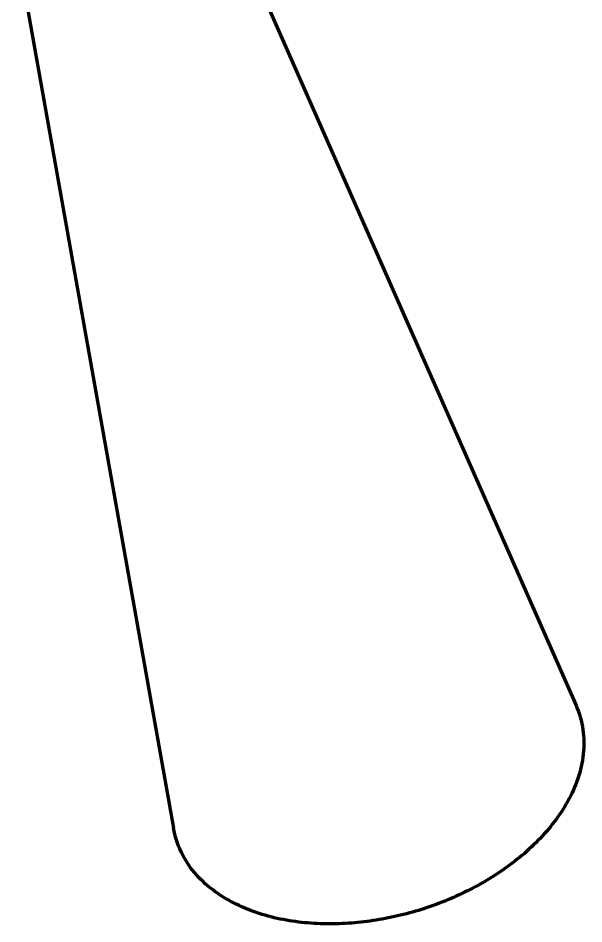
# Model space of a CAD drawing. Header units: millimetres. Extents: x 0 to 2208, y 0 to 420.
# Drawn here: x 201.27 to 205.83, y 53.12 to 60.42 of the extents above; entities that cross this region are included whole.
import ezdxf

# ---------------------------------------------------------------- set-up
doc = ezdxf.new("R2010")
doc.units = ezdxf.units.MM
doc.layers.add('01-VISIBLE', color=7, linetype='CONTINUOUS', lineweight=70)

msp = doc.modelspace()

# ---------------------------------------------------------------- linework, layer by layer
at = {"layer": '01-VISIBLE'}
for p, q in [((202.8914, 61.4067), (205.7673, 54.8794)), ((201.274, 60.917), (202.5249, 53.892))]:
    msp.add_line(p, q, dxfattribs=at)
msp.add_lwpolyline([(205.7673, 54.8794), (205.777, 54.8564), (205.7859, 54.833), (205.794, 54.8094), (205.8013, 54.7854), (205.8078, 54.7613), (205.8135, 54.7369), (205.8184, 54.7124), (205.8224, 54.6877), (205.8256, 54.6629), (205.828, 54.638), (205.8296, 54.613), (205.8303, 54.588), (205.8303, 54.563), (205.8295, 54.538), (205.8279, 54.513), (205.8256, 54.4881), (205.8225, 54.4633), (205.8188, 54.4386), (205.8143, 54.414), (205.8091, 54.3895), (205.8033, 54.3652), (205.7968, 54.341), (205.7897, 54.317), (205.782, 54.2932), (205.7738, 54.2696), (205.7649, 54.2462), (205.7555, 54.223), (205.7456, 54.2001), (205.7352, 54.1773), (205.7243, 54.1548), (205.7129, 54.1326), (205.701, 54.1105), (205.6887, 54.0888), (205.676, 54.0672), (205.6628, 54.0459), (205.6493, 54.0249), (205.6354, 54.0041), (205.6211, 53.9836), (205.6064, 53.9633), (205.5914, 53.9433), (205.5761, 53.9235), (205.5604, 53.904), (205.5444, 53.8848), (205.5281, 53.8658), (205.5116, 53.8471), (205.4947, 53.8286), (205.4776, 53.8103), (205.4602, 53.7924), (205.4426, 53.7746), (205.4247, 53.7572), (205.4065, 53.7399), (205.3882, 53.7229), (205.3696, 53.7062), (205.3508, 53.6897), (205.3317, 53.6735), (205.3125, 53.6575), (205.2931, 53.6417), (205.2734, 53.6262), (205.2536, 53.6109), (205.2336, 53.5959), (205.2135, 53.5811), (205.1931, 53.5666), (205.1726, 53.5523), (205.1519, 53.5382), (205.1311, 53.5243), (205.1101, 53.5107), (205.089, 53.4974), (205.0677, 53.4842), (205.0462, 53.4713), (205.0247, 53.4586), (205.003, 53.4462), (204.9811, 53.434), (204.9592, 53.422), (204.9371, 53.4102), (204.9149, 53.3987), (204.8926, 53.3874), (204.8702, 53.3764), (204.8476, 53.3655), (204.825, 53.3549), (204.8022, 53.3445), (204.7793, 53.3344), (204.7564, 53.3245), (204.7333, 53.3148), (204.7102, 53.3053), (204.6869, 53.296), (204.6636, 53.287), (204.6402, 53.2783), (204.6166, 53.2697), (204.5931, 53.2614), (204.5694, 53.2533), (204.5456, 53.2454), (204.5218, 53.2378), (204.4979, 53.2304), (204.474, 53.2232), (204.4499, 53.2163), (204.4258, 53.2096), (204.4017, 53.2031), (204.3774, 53.1969), (204.3532, 53.1909), (204.3288, 53.1851), (204.3044, 53.1796), (204.28, 53.1743), (204.2555, 53.1692), (204.2309, 53.1644), (204.2063, 53.1599), (204.1817, 53.1556), (204.157, 53.1515), (204.1323, 53.1477), (204.1075, 53.1441), (204.0827, 53.1408), (204.0579, 53.1377), (204.033, 53.1349), (204.0082, 53.1324), (203.9832, 53.1301), (203.9583, 53.1281), (203.9334, 53.1263), (203.9084, 53.1248), (203.8834, 53.1236), (203.8584, 53.1226), (203.8334, 53.1219), (203.8084, 53.1215), (203.7834, 53.1214), (203.7584, 53.1216), (203.7333, 53.122), (203.7083, 53.1228), (203.6834, 53.1238), (203.6584, 53.1251), (203.6334, 53.1268), (203.6085, 53.1287), (203.5836, 53.131), (203.5587, 53.1335), (203.5338, 53.1364), (203.509, 53.1396), (203.4843, 53.1431), (203.4595, 53.147), (203.4349, 53.1512), (203.4103, 53.1557), (203.3857, 53.1606), (203.3613, 53.1659), (203.3369, 53.1715), (203.3126, 53.1774), (203.2884, 53.1837), (203.2643, 53.1904), (203.2403, 53.1975), (203.2164, 53.205), (203.1927, 53.2128), (203.1691, 53.2211), (203.1456, 53.2297), (203.1223, 53.2388), (203.0992, 53.2483), (203.0762, 53.2582), (203.0534, 53.2686), (203.0308, 53.2794), (203.0085, 53.2906), (202.9864, 53.3023), (202.9645, 53.3144), (202.9429, 53.327), (202.9215, 53.3401), (202.9005, 53.3536), (202.8798, 53.3676), (202.8594, 53.3821), (202.8394, 53.3971), (202.8197, 53.4126), (202.8005, 53.4285), (202.7816, 53.445), (202.7632, 53.4619), (202.7453, 53.4794), (202.7279, 53.4973), (202.7109, 53.5157), (202.6946, 53.5346), (202.6788, 53.554), (202.6635, 53.5739), (202.6489, 53.5942), (202.635, 53.6149), (202.6217, 53.6361), (202.6091, 53.6577), (202.5972, 53.6797), (202.586, 53.7021), (202.5756, 53.7249), (202.5659, 53.7479), (202.5571, 53.7713), (202.549, 53.795), (202.5417, 53.8189), (202.5353, 53.8431), (202.5297, 53.8675), (202.5249, 53.892)], dxfattribs=at)

doc.saveas('drawing.dxf')
